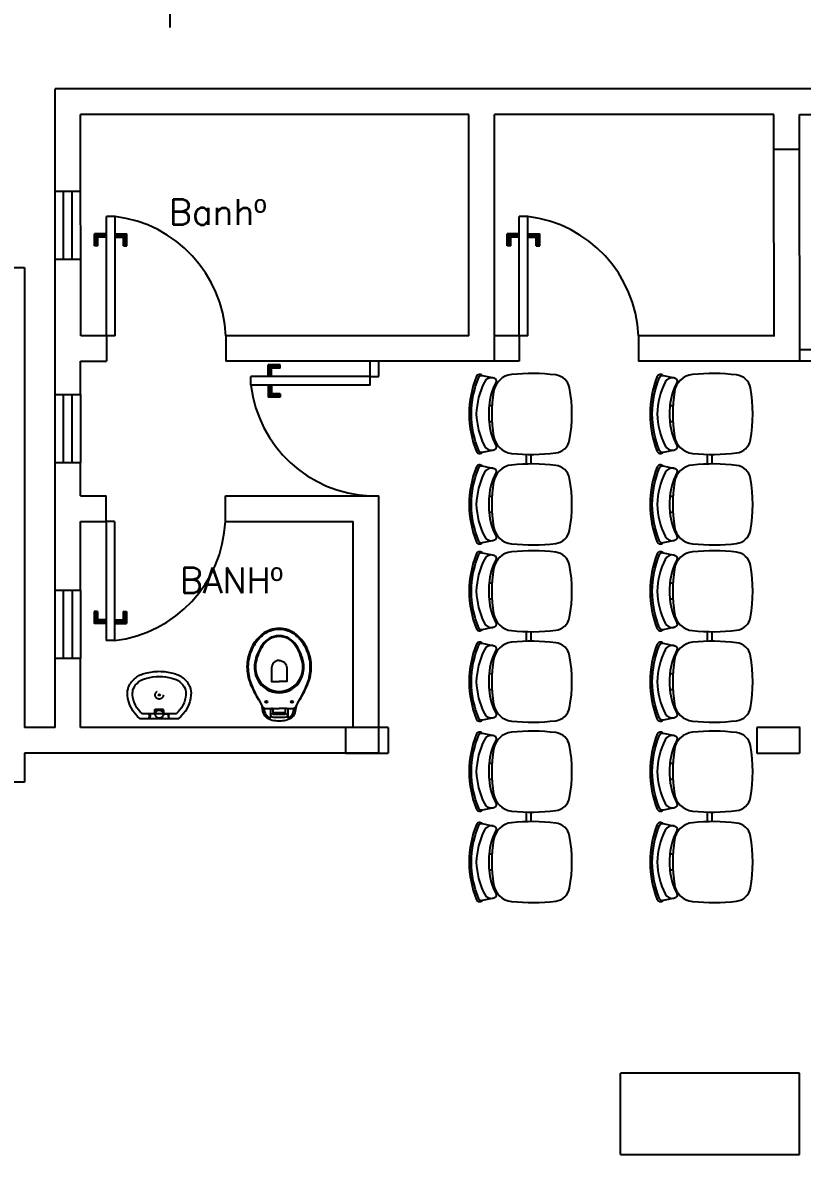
# Model space of a CAD drawing. Extents: x -22 to 17.7, y 1.4 to 35.6.
# Drawn here: x -4.72 to -0.15, y 9.42 to 16.07 of the extents above; entities that cross this region are included whole.
import ezdxf

# ---------------------------------------------------------------- set-up
doc = ezdxf.new("R2010")
doc.units = 0
doc.header["$LTSCALE"] = 0.02
doc.linetypes.add('DASHDOT', pattern=[1, 0.5, -0.25, 0, -0.25])
for name, color, linetype in [('AR-CONDICIONADO', 5, 'CONTINUOUS'), ('ARCOND_BASE', 7, 'CONTINUOUS'), ('CADEIRAS', 6, 'CONTINUOUS'), ('ESQUADRIAS-G', 1, 'CONTINUOUS'), ('PAREDES', 7, 'CONTINUOUS'), ('SAN', 6, 'CONTINUOUS'), ('TEXTO', 7, 'CONTINUOUS')]:
    doc.layers.add(name, color=color, linetype=linetype)
doc.styles.add('COTAS', font='romans.shx', dxfattribs={"width": 0.75})

msp = doc.modelspace()

# ---------------------------------------------------------------- linework, layer by layer
at = {"layer": 'AR-CONDICIONADO', "color": 220}
msp.add_line((-3.8584, 16.5793), (-3.8584, 16.036), dxfattribs=at)
at = {"layer": 'ARCOND_BASE'}
for p, q in [((-4.5326, 14.6769), (-4.5326, 15.0769)), ((-4.4826, 14.6769), (-4.4826, 15.0769)), ((-4.4317, 14.6769), (-4.4321, 15.0769)), ((-4.3817, 14.6769), (-4.3821, 15.0769)), ((-4.2304, 14.2269), (-4.2304, 14.9269)), ((-4.1804, 14.9269), (-4.2304, 14.9269)), ((-4.1804, 14.2269), (-4.1804, 14.9269)), ((-1.8075, 14.2269), (-1.8075, 14.9269)), ((-1.7575, 14.9269), (-1.8075, 14.9269)), ((-1.7575, 14.2269), (-1.7575, 14.9269)), ((-4.1804, 14.8254), (-4.1104, 14.8254)), ((-4.1104, 14.7554), (-4.1104, 14.8254)), ((-1.8075, 14.8254), (-1.8775, 14.8254)), ((-1.8775, 14.7554), (-1.8775, 14.8254)), ((-1.7575, 14.8254), (-1.6875, 14.8254)), ((-1.6875, 14.7554), (-1.6875, 14.8254)), ((-4.2804, 14.7554), (-4.2804, 14.8054)), ((-4.2304, 14.8054), (-4.2804, 14.8054)), ((-4.1804, 14.8054), (-4.1304, 14.8054)), ((-4.1304, 14.7554), (-4.1304, 14.8054)), ((-4.1304, 14.7554), (-4.1104, 14.7554)), ((-1.8575, 14.7554), (-1.8775, 14.7554)), ((-1.8575, 14.7554), (-1.8575, 14.8054)), ((-1.8075, 14.8054), (-1.8575, 14.8054)), ((-1.7575, 14.8054), (-1.7075, 14.8054)), ((-1.7075, 14.7554), (-1.7075, 14.8054)), ((-1.7075, 14.7554), (-1.6875, 14.7554)), ((-12.5126, 14.6269), (-4.7126, 14.6269)), ((-4.7126, 14.6269), (-4.7126, 11.9269)), ((-4.1804, 14.2269), (-4.2304, 14.2269)), ((-1.8075, 14.2269), (-1.9526, 14.2269)), ((-1.7575, 14.2269), (-1.8075, 14.2269)), ((-0.1609, 14.1469), (0.0441, 14.1469)), ((-3.2811, 13.9869), (-3.2811, 14.0569)), ((-3.2111, 14.0569), (-3.2811, 14.0569)), ((-3.2111, 14.0369), (-3.2611, 14.0369)), ((-3.2611, 13.9869), (-3.2611, 14.0369)), ((-3.2111, 14.0369), (-3.2111, 14.0569)), ((-2.6826, 13.9869), (-2.6826, 14.0769)), ((-2.6326, 13.9869), (-2.6326, 14.0769)), ((-0.0059, 14.0769), (-0.1609, 14.0769)), ((-2.6826, 13.9869), (-3.3826, 13.9869)), ((-3.3826, 13.9369), (-3.3826, 13.9869)), ((-2.6826, 13.9869), (-2.6326, 13.9869)), ((-2.6826, 13.9369), (-2.6826, 13.9869)), ((-2.6826, 13.9369), (-3.3826, 13.9369)), ((-3.2811, 13.9369), (-3.2811, 13.8669)), ((-3.2611, 13.9369), (-3.2611, 13.8869)), ((-4.5326, 13.4819), (-4.5326, 13.8819)), ((-4.4826, 13.4819), (-4.4826, 13.8819)), ((-4.4329, 13.8819), (-4.4329, 13.4819)), ((-4.3829, 13.8819), (-4.3829, 13.4819)), ((-3.2111, 13.8669), (-3.2811, 13.8669)), ((-3.2111, 13.8869), (-3.2611, 13.8869)), ((-3.2111, 13.8869), (-3.2111, 13.8669)), ((-1.9669, 13.815), (-1.9849, 13.815)), ((-1.9669, 13.721), (-1.9849, 13.721)), ((-0.9052, 13.721), (-0.9232, 13.721)), ((-1.7651, 13.4733), (-1.7651, 13.5315)), ((-1.7369, 13.4742), (-1.7369, 13.5306)), ((-0.7034, 13.4733), (-0.7034, 13.5315)), ((-0.6752, 13.4742), (-0.6752, 13.5306)), ((-1.7651, 13.4733), (-1.7651, 13.4829)), ((-0.7034, 13.4733), (-0.7034, 13.4829)), ((-1.9669, 13.2838), (-1.9849, 13.2838)), ((-0.9052, 13.2838), (-0.9232, 13.2838)), ((-1.9669, 13.1898), (-1.9849, 13.1898)), ((-0.9052, 13.1898), (-0.9232, 13.1898)), ((-4.2326, 13.1369), (-4.2326, 12.4369)), ((-4.1826, 13.1369), (-4.1826, 12.4369)), ((-1.9669, 12.774), (-1.9849, 12.774)), ((-0.9052, 12.774), (-0.9232, 12.774)), ((-4.5326, 12.3319), (-4.5326, 12.7319)), ((-4.4826, 12.3319), (-4.4826, 12.7319)), ((-4.4326, 12.7319), (-4.4326, 12.3319)), ((-4.3826, 12.7319), (-4.3826, 12.3319)), ((-1.9669, 12.68), (-1.9849, 12.68)), ((-0.9052, 12.68), (-0.9232, 12.68)), ((-4.2826, 12.6085), (-4.3026, 12.6085)), ((-4.3026, 12.6085), (-4.3026, 12.5385)), ((-4.2826, 12.6085), (-4.2826, 12.5585)), ((-4.2326, 12.5585), (-4.2826, 12.5585)), ((-4.1826, 12.5585), (-4.1326, 12.5585)), ((-4.1326, 12.6085), (-4.1326, 12.5585)), ((-4.1326, 12.6085), (-4.1126, 12.6085)), ((-4.1126, 12.6085), (-4.1126, 12.5385)), ((-4.2326, 12.5385), (-4.3026, 12.5385)), ((-4.1826, 12.5385), (-4.1126, 12.5385)), ((-4.1826, 12.4369), (-4.2326, 12.4369)), ((-1.7651, 12.4323), (-1.7651, 12.4906)), ((-1.7651, 12.4323), (-1.7651, 12.442)), ((-1.7369, 12.4332), (-1.7369, 12.4897)), ((-0.7034, 12.4323), (-0.7034, 12.4906)), ((-0.7034, 12.4323), (-0.7034, 12.442)), ((-0.6752, 12.4332), (-0.6752, 12.4897)), ((-1.9669, 12.2429), (-1.9849, 12.2429)), ((-0.9052, 12.2429), (-0.9232, 12.2429)), ((-1.9669, 12.1489), (-1.9849, 12.1489)), ((-0.9052, 12.1489), (-0.9232, 12.1489)), ((-2.5778, 11.9269), (-2.8278, 11.9269)), ((-2.8278, 11.9269), (-2.8278, 11.7769)), ((-2.5778, 11.9269), (-2.5778, 11.7769)), ((-0.1626, 11.9269), (-0.4126, 11.9269)), ((-0.4126, 11.9269), (-0.4126, 11.7769)), ((-0.1626, 11.9269), (-0.1626, 11.7769)), ((-4.7126, 11.7769), (-4.7126, 11.6069)), ((-2.8278, 11.7769), (-2.5778, 11.7769)), ((-0.4126, 11.7769), (-0.1626, 11.7769)), ((-1.9669, 11.715), (-1.9849, 11.715)), ((-0.9052, 11.715), (-0.9232, 11.715)), ((-4.7126, 11.6069), (-4.8626, 11.6069)), ((-1.9669, 11.621), (-1.9849, 11.621)), ((-0.9052, 11.621), (-0.9232, 11.621)), ((-1.7651, 11.3733), (-1.7651, 11.4315)), ((-1.7369, 11.3742), (-1.7369, 11.4306)), ((-0.7034, 11.3733), (-0.7034, 11.4315)), ((-0.6752, 11.3742), (-0.6752, 11.4306)), ((-1.7651, 11.3733), (-1.7651, 11.3829)), ((-0.7034, 11.3733), (-0.7034, 11.3829)), ((-1.9669, 11.1839), (-1.9849, 11.1839)), ((-0.9052, 11.1839), (-0.9232, 11.1839)), ((-1.9669, 11.0899), (-1.9849, 11.0899)), ((-0.9052, 11.0899), (-0.9232, 11.0899)), ((-0.1626, 9.8969), (-1.2133, 9.8969)), ((-1.2133, 9.4208), (-1.2133, 9.8969)), ((-0.1626, 9.4208), (-0.1626, 9.8969)), ((-1.2133, 9.4208), (-0.1626, 9.4208))]:
    msp.add_line(p, q, dxfattribs=at)
for points in [[(-2.0259, 13.9945, 0.481357), (-2.0587, 13.9892, 0.097119), (-2.1012, 13.768, 0.097119), (-2.0587, 13.5467, 0.481357), (-2.0259, 13.5414)], [(-1.9849, 13.721, 0.100785), (-1.9448, 13.5834, -0.49505), (-1.9574, 13.5563), (-2.0242, 13.5417, -0.365963), (-2.0457, 13.553, -0.0944), (-2.0882, 13.768, -0.0944), (-2.0457, 13.9829, -0.365963), (-2.0242, 13.9942), (-1.9574, 13.9796, -0.49505), (-1.9448, 13.9525, 0.100785), (-1.9849, 13.815, 0.100785)], [(-1.9602, 13.9802, 0.344642), (-2.0124, 13.9551, 0.1068), (-2.0595, 13.768, 0.1068), (-2.0124, 13.5808, 0.344642), (-1.9602, 13.5557)], [(-0.9642, 13.9945, 0.481357), (-0.997, 13.9892, 0.097119), (-1.0395, 13.768, 0.097119), (-0.997, 13.5467, 0.481357), (-0.9642, 13.5414)], [(-0.9232, 13.721, 0.100785), (-0.8831, 13.5834, -0.49505), (-0.8957, 13.5563), (-0.9625, 13.5417, -0.365963), (-0.9839, 13.553, -0.0944), (-1.0265, 13.768, -0.0944), (-0.9839, 13.9829, -0.365963), (-0.9625, 13.9942), (-0.8957, 13.9796, -0.49505), (-0.8831, 13.9525, 0.100785), (-0.9232, 13.815, 0.100785)], [(-0.8985, 13.9802, 0.344642), (-0.9507, 13.9551, 0.1068), (-0.9978, 13.768, 0.1068), (-0.9507, 13.5808, 0.344642), (-0.8985, 13.5557)], [(-2.0259, 13.4634, 0.481357), (-2.0587, 13.4581, 0.097119), (-2.1012, 13.2368, 0.097119), (-2.0587, 13.0156, 0.481357), (-2.0259, 13.0103)], [(-1.9849, 13.1898, 0.100785), (-1.9448, 13.0523, -0.49505), (-1.9574, 13.0252), (-2.0242, 13.0105, -0.365963), (-2.0457, 13.0219, -0.0944), (-2.0882, 13.2368, -0.0944), (-2.0457, 13.4518, -0.365963), (-2.0242, 13.4631), (-1.9574, 13.4485, -0.49505), (-1.9448, 13.4214, 0.100785), (-1.9849, 13.2838, 0.100785)], [(-1.9602, 13.4491, 0.344642), (-2.0124, 13.424, 0.1068), (-2.0595, 13.2368, 0.1068), (-2.0124, 13.0497, 0.344642), (-1.9602, 13.0246)], [(-0.9642, 13.4634, 0.481357), (-0.997, 13.4581, 0.097119), (-1.0395, 13.2368, 0.097119), (-0.997, 13.0156, 0.481357), (-0.9642, 13.0103)], [(-0.9232, 13.1898, 0.100785), (-0.8831, 13.0523, -0.49505), (-0.8957, 13.0252), (-0.9625, 13.0105, -0.365963), (-0.9839, 13.0219, -0.0944), (-1.0265, 13.2368, -0.0944), (-0.9839, 13.4518, -0.365963), (-0.9625, 13.4631), (-0.8957, 13.4485, -0.49505), (-0.8831, 13.4214, 0.100785), (-0.9232, 13.2838, 0.100785)], [(-0.8985, 13.4491, 0.344642), (-0.9507, 13.424, 0.1068), (-0.9978, 13.2368, 0.1068), (-0.9507, 13.0497, 0.344642), (-0.8985, 13.0246)], [(-2.0259, 12.9536, 0.481357), (-2.0587, 12.9483, 0.097119), (-2.1012, 12.727, 0.097119), (-2.0587, 12.5057, 0.481357), (-2.0259, 12.5004)], [(-0.9642, 12.9536, 0.481357), (-0.997, 12.9483, 0.097119), (-1.0395, 12.727, 0.097119), (-0.997, 12.5057, 0.481357), (-0.9642, 12.5004)], [(-1.9849, 12.68, 0.100785), (-1.9448, 12.5425, -0.49505), (-1.9574, 12.5154), (-2.0242, 12.5007, -0.365963), (-2.0457, 12.5121, -0.0944), (-2.0882, 12.727, -0.0944), (-2.0457, 12.942, -0.365963), (-2.0242, 12.9533), (-1.9574, 12.9387, -0.49505), (-1.9448, 12.9115, 0.100785), (-1.9849, 12.774, 0.100785)], [(-1.9602, 12.9392, 0.344642), (-2.0124, 12.9142, 0.1068), (-2.0595, 12.727, 0.1068), (-2.0124, 12.5399, 0.344642), (-1.9602, 12.5148)], [(-0.9232, 12.68, 0.100785), (-0.8831, 12.5425, -0.49505), (-0.8957, 12.5154), (-0.9625, 12.5007, -0.365963), (-0.9839, 12.5121, -0.0944), (-1.0265, 12.727, -0.0944), (-0.9839, 12.942, -0.365963), (-0.9625, 12.9533), (-0.8957, 12.9387, -0.49505), (-0.8831, 12.9115, 0.100785), (-0.9232, 12.774, 0.100785)], [(-0.8985, 12.9392, 0.344642), (-0.9507, 12.9142, 0.1068), (-0.9978, 12.727, 0.1068), (-0.9507, 12.5399, 0.344642), (-0.8985, 12.5148)], [(-2.0259, 12.4225, 0.481357), (-2.0587, 12.4172, 0.097119), (-2.1012, 12.1959, 0.097119), (-2.0587, 11.9746, 0.481357), (-2.0259, 11.9693)], [(-0.9642, 12.4225, 0.481357), (-0.997, 12.4172, 0.097119), (-1.0395, 12.1959, 0.097119), (-0.997, 11.9746, 0.481357), (-0.9642, 11.9693)], [(-1.9849, 12.1489, 0.100785), (-1.9448, 12.0114, -0.49505), (-1.9574, 11.9843), (-2.0242, 11.9696, -0.365963), (-2.0457, 11.9809, -0.0944), (-2.0882, 12.1959, -0.0944), (-2.0457, 12.4109, -0.365963), (-2.0242, 12.4222), (-1.9574, 12.4075, -0.49505), (-1.9448, 12.3804, 0.100785), (-1.9849, 12.2429, 0.100785)], [(-1.9602, 12.4081, 0.344642), (-2.0124, 12.3831, 0.1068), (-2.0595, 12.1959, 0.1068), (-2.0124, 12.0087, 0.344642), (-1.9602, 11.9837)], [(-0.9232, 12.1489, 0.100785), (-0.8831, 12.0114, -0.49505), (-0.8957, 11.9843), (-0.9625, 11.9696, -0.365963), (-0.9839, 11.9809, -0.0944), (-1.0265, 12.1959, -0.0944), (-0.9839, 12.4109, -0.365963), (-0.9625, 12.4222), (-0.8957, 12.4075, -0.49505), (-0.8831, 12.3804, 0.100785), (-0.9232, 12.2429, 0.100785)], [(-0.8985, 12.4081, 0.344642), (-0.9507, 12.3831, 0.1068), (-0.9978, 12.1959, 0.1068), (-0.9507, 12.0087, 0.344642), (-0.8985, 11.9837)], [(-2.0259, 11.8946, 0.481357), (-2.0587, 11.8892, 0.097119), (-2.1012, 11.668, 0.097119), (-2.0587, 11.4467, 0.481357), (-2.0259, 11.4414)], [(-1.9849, 11.621, 0.100785), (-1.9448, 11.4835, -0.49505), (-1.9574, 11.4563), (-2.0242, 11.4417, -0.365963), (-2.0457, 11.453, -0.0944), (-2.0882, 11.668, -0.0944), (-2.0457, 11.8829, -0.365963), (-2.0242, 11.8943), (-1.9574, 11.8796, -0.49505), (-1.9448, 11.8525, 0.100785), (-1.9849, 11.715, 0.100785)], [(-0.9642, 11.8946, 0.481357), (-0.997, 11.8892, 0.097119), (-1.0395, 11.668, 0.097119), (-0.997, 11.4467, 0.481357), (-0.9642, 11.4414)], [(-0.9232, 11.621, 0.100785), (-0.8831, 11.4835, -0.49505), (-0.8957, 11.4563), (-0.9625, 11.4417, -0.365963), (-0.9839, 11.453, -0.0944), (-1.0265, 11.668, -0.0944), (-0.9839, 11.8829, -0.365963), (-0.9625, 11.8943), (-0.8957, 11.8796, -0.49505), (-0.8831, 11.8525, 0.100785), (-0.9232, 11.715, 0.100785)], [(-1.9602, 11.8802, 0.344642), (-2.0124, 11.8551, 0.1068), (-2.0595, 11.668, 0.1068), (-2.0124, 11.4808, 0.344642), (-1.9602, 11.4557)], [(-0.8985, 11.8802, 0.344642), (-0.9507, 11.8551, 0.1068), (-0.9978, 11.668, 0.1068), (-0.9507, 11.4808, 0.344642), (-0.8985, 11.4557)], [(-2.0259, 11.3634, 0.481357), (-2.0587, 11.3581, 0.097119), (-2.1012, 11.1369, 0.097119), (-2.0587, 10.9156, 0.481357), (-2.0259, 10.9103)], [(-1.9849, 11.0899, 0.100785), (-1.9448, 10.9523, -0.49505), (-1.9574, 10.9252), (-2.0242, 10.9106, -0.365963), (-2.0457, 10.9219, -0.0944), (-2.0882, 11.1369, -0.0944), (-2.0457, 11.3518, -0.365963), (-2.0242, 11.3631), (-1.9574, 11.3485, -0.49505), (-1.9448, 11.3214, 0.100785), (-1.9849, 11.1839, 0.100785)], [(-0.9642, 11.3634, 0.481357), (-0.997, 11.3581, 0.097119), (-1.0395, 11.1369, 0.097119), (-0.997, 10.9156, 0.481357), (-0.9642, 10.9103)], [(-0.9232, 11.0899, 0.100785), (-0.8831, 10.9523, -0.49505), (-0.8957, 10.9252), (-0.9625, 10.9106, -0.365963), (-0.9839, 10.9219, -0.0944), (-1.0265, 11.1369, -0.0944), (-0.9839, 11.3518, -0.365963), (-0.9625, 11.3631), (-0.8957, 11.3485, -0.49505), (-0.8831, 11.3214, 0.100785), (-0.9232, 11.1839, 0.100785)], [(-1.9602, 11.3491, 0.344642), (-2.0124, 11.324, 0.1068), (-2.0595, 11.1369, 0.1068), (-2.0124, 10.9497, 0.344642), (-1.9602, 10.9246)], [(-0.8985, 11.3491, 0.344642), (-0.9507, 11.324, 0.1068), (-0.9978, 11.1369, 0.1068), (-0.9507, 10.9497, 0.344642), (-0.8985, 10.9246)]]:
    msp.add_lwpolyline(points, format="xyb", dxfattribs=at)
for points in [[(-1.958, 13.6369, 0.340817), (-1.8522, 13.5366, 0.05523), (-1.5934, 13.539, 0.328643), (-1.5121, 13.6153, 0.09095), (-1.5121, 13.9206, 0.328643), (-1.5934, 13.997, 0.05523), (-1.8522, 13.9993, 0.340817), (-1.958, 13.899, 0.077917)], [(-0.8963, 13.6369, 0.340817), (-0.7905, 13.5366, 0.05523), (-0.5317, 13.539, 0.328643), (-0.4504, 13.6153, 0.09095), (-0.4504, 13.9206, 0.328643), (-0.5317, 13.997, 0.05523), (-0.7905, 13.9993, 0.340817), (-0.8963, 13.899, 0.077917)], [(-1.958, 13.1058, 0.340817), (-1.8522, 13.0055, 0.05523), (-1.5934, 13.0078, 0.328643), (-1.5121, 13.0842, 0.09095), (-1.5121, 13.3895, 0.328643), (-1.5934, 13.4658, 0.05523), (-1.8522, 13.4682, 0.340817), (-1.958, 13.3679, 0.077917)], [(-0.8963, 13.1058, 0.340817), (-0.7905, 13.0055, 0.05523), (-0.5317, 13.0078, 0.328643), (-0.4504, 13.0842, 0.09095), (-0.4504, 13.3895, 0.328643), (-0.5317, 13.4658, 0.05523), (-0.7905, 13.4682, 0.340817), (-0.8963, 13.3679, 0.077917)], [(-1.958, 12.596, 0.340817), (-1.8522, 12.4957, 0.05523), (-1.5934, 12.498, 0.328643), (-1.5121, 12.5744, 0.09095), (-1.5121, 12.8796, 0.328643), (-1.5934, 12.956, 0.05523), (-1.8522, 12.9583, 0.340817), (-1.958, 12.8581, 0.077917)], [(-0.8963, 12.596, 0.340817), (-0.7905, 12.4957, 0.05523), (-0.5317, 12.498, 0.328643), (-0.4504, 12.5744, 0.09095), (-0.4504, 12.8796, 0.328643), (-0.5317, 12.956, 0.05523), (-0.7905, 12.9583, 0.340817), (-0.8963, 12.8581, 0.077917)], [(-1.958, 12.0649, 0.340817), (-1.8522, 11.9646, 0.05523), (-1.5934, 11.9669, 0.328643), (-1.5121, 12.0433, 0.09095), (-1.5121, 12.3485, 0.328643), (-1.5934, 12.4249, 0.05523), (-1.8522, 12.4272, 0.340817), (-1.958, 12.3269, 0.077917)], [(-0.8963, 12.0649, 0.340817), (-0.7905, 11.9646, 0.05523), (-0.5317, 11.9669, 0.328643), (-0.4504, 12.0433, 0.09095), (-0.4504, 12.3485, 0.328643), (-0.5317, 12.4249, 0.05523), (-0.7905, 12.4272, 0.340817), (-0.8963, 12.3269, 0.077917)], [(-1.958, 11.5369, 0.340817), (-1.8522, 11.4367, 0.05523), (-1.5934, 11.439, 0.328643), (-1.5121, 11.5153, 0.09095), (-1.5121, 11.8206, 0.328643), (-1.5934, 11.897, 0.05523), (-1.8522, 11.8993, 0.340817), (-1.958, 11.799, 0.077917)], [(-0.8963, 11.5369, 0.340817), (-0.7905, 11.4367, 0.05523), (-0.5317, 11.439, 0.328643), (-0.4504, 11.5153, 0.09095), (-0.4504, 11.8206, 0.328643), (-0.5317, 11.897, 0.05523), (-0.7905, 11.8993, 0.340817), (-0.8963, 11.799, 0.077917)], [(-1.958, 11.0058, 0.340817), (-1.8522, 10.9055, 0.05523), (-1.5934, 10.9079, 0.328643), (-1.5121, 10.9842, 0.09095), (-1.5121, 11.2895, 0.328643), (-1.5934, 11.3659, 0.05523), (-1.8522, 11.3682, 0.340817), (-1.958, 11.2679, 0.077917)], [(-0.8963, 11.0058, 0.340817), (-0.7905, 10.9055, 0.05523), (-0.5317, 10.9079, 0.328643), (-0.4504, 10.9842, 0.09095), (-0.4504, 11.2895, 0.328643), (-0.5317, 11.3659, 0.05523), (-0.7905, 11.3682, 0.340817), (-0.8963, 11.2679, 0.077917)]]:
    msp.add_lwpolyline(points, format="xyb", close=True, dxfattribs=at)
for centre, radius, start, end in [((-4.268, 14.1938), 0.7384, 2.57372, 83.18409), ((-1.8451, 14.1938), 0.7384, 2.57372, 83.18409), ((-2.6495, 14.0246), 0.7384, 186.81591, 267.42628), ((-1.4724, 13.768), 0.5146, 174.75947, 185.24053), ((-0.4107, 13.768), 0.5146, 174.75947, 185.24053), ((-1.4724, 13.2368), 0.5146, 174.75947, 185.24053), ((-0.4107, 13.2368), 0.5146, 174.75947, 185.24053), ((-4.2703, 13.1701), 0.7384, 276.81591, 357.42628), ((-1.4724, 12.727), 0.5146, 174.75947, 185.24053), ((-0.4107, 12.727), 0.5146, 174.75947, 185.24053), ((-1.4724, 12.1959), 0.5146, 174.75947, 185.24053), ((-0.4107, 12.1959), 0.5146, 174.75947, 185.24053), ((-1.4724, 11.668), 0.5146, 174.75947, 185.24053), ((-0.4107, 11.668), 0.5146, 174.75947, 185.24053), ((-1.4724, 11.1369), 0.5146, 174.75947, 185.24053), ((-0.4107, 11.1369), 0.5146, 174.75947, 185.24053)]:
    msp.add_arc(centre, radius, start, end, dxfattribs=at)
for points in [[(-4.1104, 14.8254), (-4.1804, 14.8254), (-4.1304, 14.8054), (-4.1804, 14.8054)], [(-4.1104, 14.7554), (-4.1104, 14.8254), (-4.1304, 14.7554), (-4.1304, 14.8054)], [(-1.8075, 14.8254), (-1.8775, 14.8254), (-1.8075, 14.8054), (-1.8575, 14.8054)], [(-1.8575, 14.7554), (-1.8575, 14.8054), (-1.8775, 14.7554), (-1.8775, 14.8254)], [(-1.6875, 14.8254), (-1.7575, 14.8254), (-1.7075, 14.8054), (-1.7575, 14.8054)], [(-1.6875, 14.7554), (-1.6875, 14.8254), (-1.7075, 14.7554), (-1.7075, 14.8054)], [(-3.2811, 13.9869), (-3.2811, 14.0569), (-3.2611, 13.9869), (-3.2611, 14.0369)], [(-3.2111, 14.0369), (-3.2611, 14.0369), (-3.2111, 14.0569), (-3.2811, 14.0569)], [(-3.2811, 13.8669), (-3.2811, 13.9369), (-3.2611, 13.8869), (-3.2611, 13.9369)], [(-3.2111, 13.8669), (-3.2811, 13.8669), (-3.2111, 13.8869), (-3.2611, 13.8869)], [(-4.2826, 12.6085), (-4.2826, 12.5585), (-4.3026, 12.6085), (-4.3026, 12.5385)], [(-4.2326, 12.5385), (-4.3026, 12.5385), (-4.2326, 12.5585), (-4.2826, 12.5585)], [(-4.1126, 12.5385), (-4.1826, 12.5385), (-4.1326, 12.5585), (-4.1826, 12.5585)], [(-4.1126, 12.6085), (-4.1126, 12.5385), (-4.1326, 12.6085), (-4.1326, 12.5585)]]:
    msp.add_solid(points, dxfattribs=at)
at = {"layer": 'CADEIRAS'}
msp.add_line((-0.9052, 13.815), (-0.9232, 13.815), dxfattribs=at)
at = {"layer": 'ESQUADRIAS-G'}
for p, q in [((-4.2304, 14.8254), (-4.3004, 14.8254)), ((-4.3004, 14.7554), (-4.3004, 14.8254)), ((-4.2804, 14.7554), (-4.3004, 14.7554)), ((-4.1826, 13.1369), (-4.2326, 13.1369))]:
    msp.add_line(p, q, dxfattribs=at)
for points in [[(-4.2304, 14.8254), (-4.3004, 14.8254), (-4.2304, 14.8054), (-4.2804, 14.8054)], [(-4.2804, 14.7554), (-4.2804, 14.8054), (-4.3004, 14.7554), (-4.3004, 14.8254)]]:
    msp.add_solid(points, dxfattribs=at)
at = {"layer": 'PAREDES'}
for p, q in [((7.3674, 15.6769), (-4.5326, 15.6769)), ((-4.5326, 15.0769), (-4.5326, 15.6769)), ((-4.5326, 15.0769), (-4.5326, 15.6769)), ((-2.1026, 15.5269), (-4.3829, 15.5269)), ((-4.3821, 15.0769), (-4.3829, 15.5269)), ((-2.1026, 14.2269), (-2.1026, 15.5269)), ((-0.3126, 15.5269), (-1.9526, 15.5269)), ((-1.9526, 14.0769), (-1.9526, 15.5269)), ((-0.3126, 15.3197), (-0.3126, 15.5269)), ((-0.1626, 15.5269), (3.8574, 15.5269)), ((-0.1626, 15.3197), (-0.1626, 15.5269)), ((-0.3111, 14.2269), (-0.3126, 15.3203)), ((-0.1626, 15.3197), (-0.3126, 15.3197)), ((-0.1609, 14.0769), (-0.1626, 15.3197)), ((-4.5326, 15.0769), (-4.3821, 15.0769)), ((-4.5326, 13.8819), (-4.5326, 14.6769)), ((-4.5326, 14.6769), (-4.3817, 14.6769)), ((-4.3804, 14.2269), (-4.3817, 14.6769)), ((-4.2304, 14.2269), (-4.3804, 14.2269)), ((-4.2304, 14.2269), (-4.2304, 14.0769)), ((-2.1026, 14.2269), (-3.5304, 14.2269)), ((-3.5304, 14.2269), (-3.5304, 14.0769)), ((-1.8075, 14.2269), (-1.8075, 14.0769)), ((-0.3079, 14.2269), (-1.1075, 14.2269)), ((-1.1075, 14.2269), (-1.1075, 14.0769)), ((-4.3829, 13.8819), (-4.3829, 14.0769)), ((-4.3829, 14.0769), (-4.2304, 14.0769)), ((-1.9526, 14.0769), (-3.5304, 14.0769)), ((-1.8075, 14.0769), (-1.9526, 14.0769)), ((-0.1609, 14.0769), (-1.1075, 14.0769)), ((-4.5326, 13.8819), (-4.3829, 13.8819)), ((-4.5326, 12.7319), (-4.5326, 13.4819)), ((-4.3829, 13.4819), (-4.5326, 13.4819)), ((-4.3829, 13.2869), (-4.3829, 13.4819)), ((-4.3829, 13.2869), (-4.2326, 13.2869)), ((-4.2326, 13.1369), (-4.2326, 13.2869)), ((-3.5326, 13.2869), (-2.6326, 13.2869)), ((-3.5326, 13.1369), (-3.5326, 13.2869)), ((-2.6326, 11.7769), (-2.6326, 13.2869)), ((-4.3826, 12.7319), (-4.3826, 13.1369)), ((-4.3826, 13.1369), (-4.2326, 13.1369)), ((-3.5326, 13.1369), (-2.7826, 13.1369)), ((-2.7826, 11.9269), (-2.7826, 13.1369)), ((-4.3826, 12.7319), (-4.5326, 12.7319)), ((-4.3826, 12.3319), (-4.5326, 12.3319)), ((-4.5326, 11.9269), (-4.5326, 12.3319)), ((-4.3826, 11.9269), (-4.3826, 12.3319)), ((-4.5326, 11.9269), (-4.7126, 11.9269)), ((-2.7826, 11.9269), (-4.3826, 11.9269)), ((-0.4126, 11.9269), (-0.4126, 11.7769)), ((-0.1579, 11.9269), (-0.4126, 11.9269)), ((-0.1626, 11.9269), (-0.1626, 11.7769)), ((-2.6326, 11.7769), (-4.7126, 11.7769)), ((-0.4126, 11.7769), (-0.1626, 11.7769))]:
    msp.add_line(p, q, dxfattribs=at)
at = {"layer": 'SAN'}
msp.add_line((-3.9442, 12.0346), (-3.8972, 12.0346), dxfattribs=at)
for points in [[(-3.1719, 12.0389), (-3.1364, 12.0389, 0.269143), (-3.1191, 12.049), (-3.1175, 12.0517, -0.044891), (-3.1173, 12.0522), (-3.0969, 12.0889, 0.036783), (-3.0849, 12.1089, 0.0196), (-3.0639, 12.1489, 0.056836), (-3.0389, 12.2089, 0.089116), (-3.0289, 12.3089, 0.095425), (-3.0614, 12.4089, 0.091656), (-3.1169, 12.4744, 0.16072), (-3.2169, 12.5089, 0.16072), (-3.3169, 12.4744, 0.091656), (-3.3724, 12.4089, 0.095425), (-3.4049, 12.3089, 0.089116), (-3.3949, 12.2089, 0.056836), (-3.3699, 12.1489, 0.0196), (-3.3489, 12.1089, 0.036783), (-3.3369, 12.0889), (-3.3166, 12.0522, -0.044891), (-3.3164, 12.0517), (-3.3148, 12.049, 0.269143), (-3.2974, 12.0389), (-3.2619, 12.0389)], [(-3.0969, 12.0889), (-3.0859, 12.1089, 0.0204), (-3.0669, 12.1489, 0.050595), (-3.0434, 12.2089, 0.089432), (-3.0354, 12.3089, 0.098712), (-3.0694, 12.4089, 0.072481), (-3.1169, 12.4659, 0.182574), (-3.2169, 12.5019, 0.182574), (-3.3169, 12.4659, 0.072481), (-3.3644, 12.4089, 0.098712), (-3.3984, 12.3089, 0.089432), (-3.3904, 12.2089, 0.050595), (-3.3669, 12.1489, 0.0204), (-3.3479, 12.1089), (-3.3369, 12.0889)], [(-3.2169, 12.3209, 0.394755), (-3.2619, 12.2769), (-3.2619, 12.1969), (-3.2169, 12.1969)], [(-3.2169, 12.3209, -0.394755), (-3.1719, 12.2769), (-3.1719, 12.1969), (-3.2169, 12.1969)], [(-3.9792, 11.9796), (-3.9772, 12.0001, -0.358326), (-3.9707, 12.0066), (-3.9477, 12.0091, 0.447938), (-3.9452, 12.0126, -0.216474), (-3.9442, 12.0346)], [(-3.8622, 11.9796), (-3.8642, 12.0001, 0.358326), (-3.8707, 12.0066), (-3.8937, 12.0091, -0.447938), (-3.8962, 12.0126, 0.216474), (-3.8972, 12.0346)], [(-3.1175, 12.0517, 0.047116), (-3.1176, 12.0512), (-3.1221, 12.022, -0.305161), (-3.1769, 11.9689, -0.049506), (-3.2169, 11.9649, -0.049506), (-3.2569, 11.9689, -0.305161), (-3.3118, 12.022), (-3.3162, 12.0512, 0.047116), (-3.3164, 12.0517)], [(-3.2679, 12.0389), (-3.2679, 12.0064), (-3.2679, 11.9879, -0.5854), (-3.274, 11.9845, -0.134872), (-3.2969, 12.0089, -0.082359), (-3.3046, 12.0402)], [(-3.1719, 12.0389, 0.414214), (-3.1819, 12.0289), (-3.1819, 12.0159, 0.226163), (-3.1793, 12.0105, -0.733322), (-3.1819, 12.0039), (-3.2169, 12.0039), (-3.2519, 12.0039, -0.733322), (-3.2545, 12.0105, 0.226163), (-3.2519, 12.0159), (-3.2519, 12.0289, 0.414214), (-3.2619, 12.0389)], [(-3.1659, 12.0389), (-3.1659, 12.0064), (-3.1659, 11.9879, 0.5854), (-3.1598, 11.9845, 0.134872), (-3.1369, 12.0089, 0.082359), (-3.1292, 12.0402)], [(-3.9429, 12.013, -0.511016), (-3.9467, 12.0071), (-3.9697, 12.0046, 0.298443), (-3.9737, 12.0016), (-3.9752, 11.9771)], [(-3.8985, 12.013, 0.511016), (-3.8947, 12.0071), (-3.8717, 12.0046, -0.298443), (-3.8677, 12.0016), (-3.8662, 11.9771)], [(-3.1659, 12.0064, -0.414214), (-3.1859, 11.9864), (-3.2169, 11.9864), (-3.2479, 11.9864, -0.414214), (-3.2679, 12.0064)]]:
    msp.add_lwpolyline(points, format="xyb", dxfattribs=at)
for points in [[(-3.3449, 12.2089, 0.278895), (-3.2169, 12.1304, 0.278895), (-3.0889, 12.2089, 0.167831), (-3.0744, 12.3089, 0.098952), (-3.1149, 12.4089, 0.247323), (-3.2169, 12.4659, 0.247323), (-3.3189, 12.4089, 0.098952), (-3.3594, 12.3089, 0.167831)], [(-3.3359, 12.2089, 0.264523), (-3.2169, 12.1389, 0.264523), (-3.0979, 12.2089, 0.185303), (-3.0804, 12.3089, 0.106842), (-3.1219, 12.4089, 0.250606), (-3.2169, 12.4609, 0.250606), (-3.3119, 12.4089, 0.106842), (-3.3534, 12.3089, 0.185303)], [(-3.9207, 12.2571, -0.054423), (-3.8407, 12.2461, -0.129975), (-3.7807, 12.2176, -0.115349), (-3.7407, 12.1671, -0.10182), (-3.7347, 12.1171, -0.216856), (-3.8092, 11.9786, -0.186978), (-3.8122, 11.9771), (-3.9207, 11.9771), (-4.0292, 11.9771, -0.186978), (-4.0322, 11.9786, -0.216856), (-4.1067, 12.1171, -0.10182), (-4.1007, 12.1671, -0.115349), (-4.0607, 12.2176, -0.129975), (-4.0007, 12.2461, -0.054423)], [(-3.9207, 12.2271, -0.054504), (-3.8471, 12.2167, -0.133347), (-3.7997, 12.1944, -0.112344), (-3.7686, 12.1559, -0.097819), (-3.7646, 12.1193, -0.205179), (-3.8216, 12.0071), (-4.0198, 12.0071, -0.205179), (-4.0768, 12.1193, -0.097819), (-4.0728, 12.1559, -0.112344), (-4.0417, 12.1944, -0.133347), (-3.9943, 12.2167, -0.054504)]]:
    msp.add_lwpolyline(points, format="xyb", close=True, dxfattribs=at)
for points in [[(-3.2619, 12.0389), (-3.217, 12.0389)], [(-3.1719, 12.0389), (-3.2169, 12.0389)], [(-3.1819, 12.0124), (-3.2169, 12.0124), (-3.2519, 12.0124)]]:
    msp.add_lwpolyline(points, dxfattribs=at)
at = {"layer": 'SAN', "linetype": 'DASHDOT'}
msp.add_circle((-3.9207, 12.1181), 0.024, dxfattribs=at)
at = {"layer": 'SAN'}
for centre, radius in [((-3.9207, 12.1181), 0.004), ((-3.9207, 12.0051), 0.024), ((-3.2919, 12.0779), 0.0065), ((-3.1419, 12.0779), 0.0065)]:
    msp.add_circle(centre, radius, dxfattribs=at)

# ---------------------------------------------------------------- texts
at = {"layer": 'TEXTO', "style": 'COTAS'}
for s, p in [('Banhº', (-3.865, 14.8784)), ('BANHº ', (-3.8005, 12.7166))]:
    msp.add_text(s, height=0.15, dxfattribs=at).set_placement(p)

doc.saveas('drawing.dxf')
